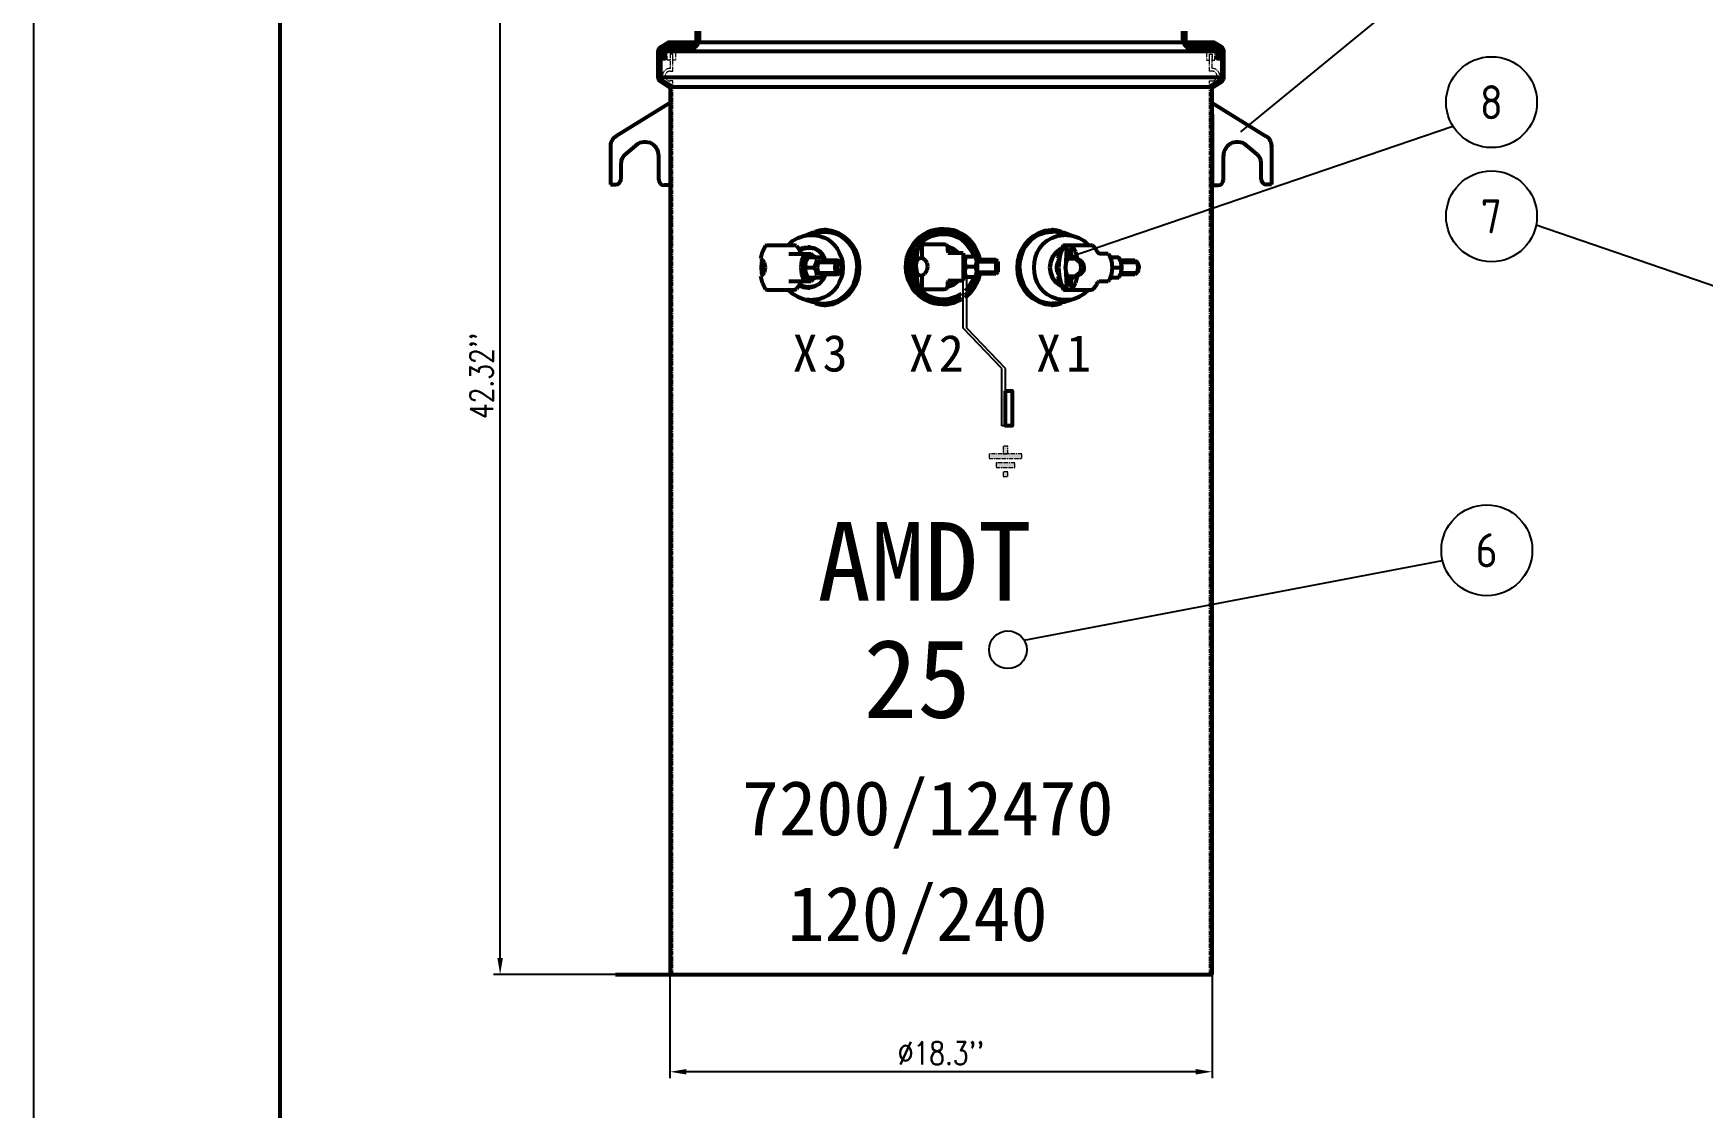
# Model space of a CAD drawing. Header units: millimetres. Extents: x 48582 to 52372, y -8867 to -5812.
# Drawn here: x 48582 to 50110, y -7820 to -6837 of the extents above; entities that cross this region are included whole.
import ezdxf
from ezdxf.enums import TextEntityAlignment as Align

# ---------------------------------------------------------------- set-up
doc = ezdxf.new("R2010")
doc.units = ezdxf.units.MM
doc.header["$LTSCALE"] = 3
doc.linetypes.add('CENTER', pattern=[2, 1.25, -0.25, 0.25, -0.25])
doc.linetypes.add('HIDDEN', pattern=[0.375, 0.25, -0.125])
for name, color, linetype in [('2', 3, 'Continuous'), ('4', 2, 'HIDDEN'), ('A', 3, 'Continuous'), ('S', 254, 'Continuous')]:
    doc.layers.add(name, color=color, linetype=linetype)
for name, color, linetype, lineweight in [('图层1', 1, 'CENTER', 13), ('标注、文本', 3, 'Continuous', 25), ('粗实线', 4, 'Continuous', 53)]:
    doc.layers.add(name, color=color, linetype=linetype, lineweight=lineweight)
doc.styles.add('chinese', font='simhei.ttf')
doc.styles.add('ST_WIN', font='isocp2.shx', dxfattribs={"bigfont": 'hzdxfst.shx'})
doc.styles.get("Standard").update_dxf_attribs({"font": 'txt', "bigfont": 'gbcbig.shx'})
doc.styles.add('TH_GBDIM', font='romans.shx', dxfattribs={"width": 0.8, "bigfont": 'gbcbig.shx'})
doc.dimstyles.new('TH_GBDIM1', dxfattribs={"dimscale": 3, "dimtxt": 3.5, "dimasz": 2.5, "dimexe": 2, "dimexo": 0, "dimgap": 1.5, "dimtad": 1, "dimdec": 1, "dimzin": 0, "dimdsep": 46, "dimtxsty": 'TH_GBDIM', "dimcen": 2.5, "dimclrd": 3, "dimclre": 256, "dimclrt": 2, "dimadec": 0, "dimazin": 0, "dimtfac": 0.714286, "dimtdec": 1, "dimtmove": 0, "dimatfit": 3, "dimfxl": 0, "dimtzin": 0, "dimlwd": -1, "dimlwe": -1, "dimarcsym": 0})

# ---------------------------------------------------------------- blocks, each defined once
blk = doc.blocks.new('*D371')
at = {"layer": 'Defpoints', "color": 0}
for p in [(49165, -7697.9), (49661, -7697.9), (49165, -7786.9)]:
    blk.add_point(p, dxfattribs=at)
at = {"layer": '标注、文本'}
for p, q in [((49165, -7697.9), (49165, -7792.9)), ((49661, -7697.9), (49661, -7792.9))]:
    blk.add_line(p, q, dxfattribs=at)
at = {"layer": '标注、文本', "color": 3}
blk.add_line((49646, -7786.9), (49180, -7786.9), dxfattribs=at)
for points in [[(49180, -7784.4), (49180, -7789.4), (49165, -7786.9)], [(49646, -7784.4), (49646, -7789.4), (49661, -7786.9)]]:
    blk.add_solid(points, dxfattribs=at)
at = {"layer": '标注、文本', "color": 2, "insert": (49413, -7769.9), "char_height": 21, "attachment_point": 5, "style": 'TH_GBDIM'}
blk.add_mtext("%%C18.3''", dxfattribs=at)
blk = doc.blocks.new('*D369')
at = {"layer": 'Defpoints', "color": 0}
for p in [(49009.6, -6602.2), (49248.1, -6602.2), (49167.5, -7697.9)]:
    blk.add_point(p, dxfattribs=at)
at = {"layer": '标注、文本'}
for p, q in [((49248.1, -6602.2), (49003.6, -6602.2)), ((49167.5, -7697.9), (49003.6, -7697.9))]:
    blk.add_line(p, q, dxfattribs=at)
at = {"layer": '标注、文本', "color": 3}
blk.add_line((49009.6, -7682.9), (49009.6, -6617.2), dxfattribs=at)
for points in [[(49007.1, -6617.2), (49012.1, -6617.2), (49009.6, -6602.2)], [(49007.1, -7682.9), (49012.1, -7682.9), (49009.6, -7697.9)]]:
    blk.add_solid(points, dxfattribs=at)
at = {"layer": '标注、文本', "color": 2, "insert": (48992.6, -7150.1), "char_height": 21, "attachment_point": 5, "rotation": 90, "style": 'TH_GBDIM'}
blk.add_mtext("42.32''", dxfattribs=at)

msp = doc.modelspace()

# ---------------------------------------------------------------- hatches: boundary and pattern name
at = {"layer": '图层1'}
h = msp.add_hatch(color=256, dxfattribs=at)
h.dxf.hatch_style = 1
h.paths.add_polyline_path([(49486.92, -7221.53), (49456.99, -7221.53), (49456.99, -7225.87), (49486.92, -7225.87)])
h.paths.add_polyline_path([(49474.14, -7214.38), (49469.78, -7214.38), (49469.78, -7221.53), (49474.14, -7221.53)])
h.paths.add_polyline_path([(49480.53, -7229.78), (49463.39, -7229.78), (49463.39, -7234.12), (49480.53, -7234.12)])
h.paths.add_polyline_path([(49474.13, -7238.04), (49469.79, -7238.04), (49469.79, -7242.37), (49474.13, -7242.37)])

# ---------------------------------------------------------------- linework, layer by layer
at = {"layer": 'A'}
for p, q in [((49531, -7041.23), (49881.45, -6921.75)), ((49489.11, -7392.1), (49871.89, -7318.99))]:
    msp.add_line(p, q, dxfattribs=at)
for centre in [(49916.72, -6899.74), (49916.72, -7004.16), (49912.42, -7309.72)]:
    msp.add_circle(centre, 41.58, dxfattribs=at)
at = {"layer": '图层1'}
for p, q in [((49165.04, -6855.81), (49165.04, -6868.81)), ((49661.04, -6868.81), (49661.04, -6855.81))]:
    msp.add_line(p, q, dxfattribs=at)
for points in [[(49167.54, -7697.93), (49167.54, -6880.31), (49165.04, -6880.31, -1), (49165.04, -6871.31), (49167.54, -6871.31), (49167.54, -6855.81)], [(49658.54, -7697.93), (49658.54, -6880.31), (49661.04, -6880.31, 1), (49661.04, -6871.31), (49658.54, -6871.31), (49658.54, -6855.81)]]:
    msp.add_lwpolyline(points, format="xyb", dxfattribs=at)
for points in [[(49165.04, -6855.81), (49165.04, -6861.31), (49162.54, -6861.31), (49162.54, -6854.56, -1), (49170.04, -6854.56), (49170.04, -6861.31), (49167.54, -6861.31), (49167.54, -6855.81)], [(49661.04, -6855.81), (49661.04, -6861.31), (49663.54, -6861.31), (49663.54, -6854.56, 1), (49656.04, -6854.56), (49656.04, -6861.31), (49658.54, -6861.31), (49658.54, -6855.81)]]:
    msp.add_lwpolyline(points, format="xyb", close=True, dxfattribs=at)
for points in [[(49456.99, -7225.87), (49486.92, -7225.87), (49486.92, -7221.53), (49456.99, -7221.53)], [(49469.78, -7221.53), (49474.14, -7221.53), (49474.14, -7214.38), (49469.78, -7214.38)], [(49463.39, -7234.12), (49480.53, -7234.12), (49480.53, -7229.78), (49463.39, -7229.78)], [(49469.79, -7242.37), (49474.13, -7242.37), (49474.13, -7238.04), (49469.79, -7238.04)]]:
    msp.add_lwpolyline(points, close=True, dxfattribs=at)
for centre, start, end in [((49165.04, -6875.81), 90, 270), ((49661.04, -6875.81), 270, 90)]:
    msp.add_arc(centre, 7, start, end, dxfattribs=at)
at = {"layer": '标注、文本'}
for p, q in [((48582.49, -6188.08), (48582.49, -8867.47)), ((49687.26, -6926.92), (49876.14, -6772.12)), ((49957.55, -7012.05), (50244.08, -7110.18)), ((49433.31, -7106.66), (49433.31, -7060.14)), ((49436.61, -7106.66), (49436.61, -7059.44)), ((49468.75, -7143.27), (49433.31, -7106.66)), ((49472.05, -7143.27), (49436.61, -7106.66)), ((49468.75, -7195.82), (49468.75, -7143.27)), ((49472.05, -7195.82), (49472.05, -7143.27)), ((49472.05, -7195.82), (49468.75, -7195.82))]:
    msp.add_line(p, q, dxfattribs=at)
msp.add_circle((49474.21, -7400.8), 17.26, dxfattribs=at)
at = {"layer": '粗实线'}
msp.add_line((48808.03, -6233.19), (48808.03, -8822.37), dxfattribs=at)
at = {"layer": '粗实线', "ltscale": 2}
for p, q in [((49671.84, -6853.38), (49154.25, -6853.38)), ((49163.69, -6844.71), (49662.4, -6844.71)), ((49154.25, -6876.93), (49671.84, -6876.93)), ((49163.69, -6885.6), (49662.4, -6885.6)), ((49165.04, -6882.81), (49165.04, -7697.93)), ((49661.04, -7697.93), (49661.04, -6882.81)), ((49165.04, -6900.44), (49115.75, -6930.81)), ((49661.04, -6900.44), (49710.34, -6930.81)), ((49165.04, -6910.81), (49165.04, -6975.81)), ((49661.04, -6910.81), (49661.04, -6975.81)), ((49110.66, -6941.34), (49110.66, -6975.12)), ((49123.87, -6947.61), (49135.54, -6937.99)), ((49154.72, -6970.82), (49154.72, -6948.59)), ((49671.37, -6970.82), (49671.37, -6948.59)), ((49702.22, -6947.61), (49690.55, -6937.99)), ((49715.43, -6941.34), (49715.43, -6975.12)), ((49120.23, -6970.12), (49120.23, -6955.32)), ((49705.85, -6970.12), (49705.85, -6955.32)), ((49110.66, -6975.12), (49115.23, -6975.12)), ((49165.04, -6975.81), (49159.72, -6975.81)), ((49661.04, -6975.81), (49666.37, -6975.81)), ((49715.43, -6975.12), (49710.85, -6975.12)), ((49277.15, -7026.59), (49282.14, -7023.93)), ((49282.14, -7023.93), (49287.46, -7021.93)), ((49287.46, -7021.93), (49292.79, -7021.27)), ((49288.79, -7021.6), (49295.45, -7018.94)), ((49292.79, -7021.27), (49296.11, -7021.27)), ((49295.45, -7018.94), (49302.44, -7018.27)), ((49301.77, -7017.28), (49297.44, -7018.27)), ((49306.09, -7016.61), (49301.77, -7017.28)), ((49302.44, -7018.27), (49306.43, -7018.27)), ((49305.76, -7016.61), (49306.09, -7016.61)), ((49307.76, -7016.61), (49306.09, -7016.61)), ((49307.42, -7016.61), (49306.09, -7016.61)), ((49307.76, -7016.61), (49307.76, -7018.27)), ((49515.03, -7016.61), (49514.36, -7016.61)), ((49514.36, -7016.61), (49515.03, -7016.61)), ((49518.69, -7018.27), (49514.7, -7018.27)), ((49519.35, -7017.28), (49515.03, -7016.61)), ((49518.69, -7018.27), (49525.68, -7018.94)), ((49523.68, -7018.27), (49519.35, -7017.28)), ((49528.34, -7021.27), (49525.01, -7021.27)), ((49525.68, -7018.94), (49532.33, -7021.6)), ((49528.34, -7021.27), (49533.66, -7021.93)), ((49533.66, -7021.93), (49538.99, -7023.93)), ((49538.99, -7023.93), (49543.98, -7026.59)), ((49248.2, -7042.9), (49249.54, -7036.57)), ((49249.54, -7036.57), (49252.53, -7030.92)), ((49252.53, -7030.92), (49253.2, -7030.58)), ((49253.19, -7030.59), (49278.48, -7030.59)), ((49273.16, -7030.58), (49277.15, -7026.59)), ((49273.82, -7038.57), (49294.11, -7038.57)), ((49280.81, -7031.25), (49278.48, -7030.59)), ((49280.81, -7031.25), (49283.8, -7035.57)), ((49283.14, -7034.58), (49287.13, -7032.58)), ((49287.46, -7033.91), (49283.47, -7035.57)), ((49283.8, -7035.91), (49283.8, -7035.57)), ((49284.13, -7036.24), (49283.8, -7035.91)), ((49284.13, -7036.57), (49284.13, -7036.24)), ((49284.47, -7036.91), (49284.13, -7036.57)), ((49284.8, -7037.24), (49284.47, -7036.91)), ((49284.8, -7034.91), (49288.13, -7033.25)), ((49284.8, -7037.57), (49284.8, -7037.24)), ((49285.13, -7037.9), (49284.8, -7037.57)), ((49285.46, -7038.24), (49285.13, -7037.9)), ((49285.8, -7038.24), (49285.46, -7038.24)), ((49287.13, -7039.9), (49285.47, -7045.22)), ((49285.8, -7038.57), (49285.8, -7038.24)), ((49286.13, -7038.57), (49285.8, -7038.57)), ((49286.13, -7038.57), (49286.13, -7038.24)), ((49286.13, -7038.57), (49286.13, -7038.24)), ((49287.13, -7032.58), (49291.46, -7032.25)), ((49288.46, -7038.57), (49287.13, -7039.9)), ((49291.79, -7033.25), (49287.46, -7033.91)), ((49288.13, -7033.25), (49291.46, -7032.25)), ((49289.79, -7040.23), (49290.79, -7040.23)), ((49289.79, -7040.23), (49289.79, -7040.57)), ((49289.79, -7040.57), (49290.79, -7040.57)), ((49289.79, -7040.57), (49289.79, -7041.23)), ((49291.12, -7040.9), (49290.79, -7040.23)), ((49290.79, -7040.23), (49290.79, -7040.57)), ((49291.12, -7040.57), (49290.79, -7040.57)), ((49290.79, -7040.57), (49290.79, -7041.23)), ((49292.12, -7040.57), (49291.12, -7040.9)), ((49291.12, -7040.57), (49292.12, -7040.57)), ((49293.12, -7032.25), (49291.45, -7032.25)), ((49291.46, -7032.25), (49296.78, -7032.92)), ((49292.45, -7040.57), (49292.12, -7040.57)), ((49292.45, -7040.23), (49293.45, -7040.23)), ((49292.45, -7040.23), (49292.45, -7040.57)), ((49293.45, -7040.9), (49292.45, -7040.57)), ((49297.45, -7033.91), (49292.46, -7033.25)), ((49293.78, -7040.57), (49293.45, -7040.23)), ((49293.45, -7040.23), (49293.45, -7040.9)), ((49293.78, -7041.23), (49293.78, -7040.57)), ((49295.45, -7039.9), (49294.12, -7038.57)), ((49295.45, -7039.57), (49295.45, -7039.24)), ((49295.45, -7039.57), (49298.44, -7041.56)), ((49296.11, -7041.56), (49295.45, -7039.9)), ((49296.78, -7032.92), (49301.44, -7035.57)), ((49301.77, -7036.57), (49297.45, -7033.91)), ((49301.44, -7035.57), (49305.1, -7039.57)), ((49305.1, -7039.9), (49301.77, -7036.57)), ((49305.1, -7039.57), (49307.42, -7044.56)), ((49307.42, -7044.56), (49305.1, -7039.9)), ((49389.06, -7038.85), (49388.06, -7044.5)), ((49391.06, -7032.86), (49389.06, -7038.85)), ((49390.73, -7041.51), (49392.06, -7032.86)), ((49391.06, -7032.86), (49395.38, -7032.86)), ((49395.71, -7034.19), (49395.38, -7032.86)), ((49416.01, -7029.87), (49395.71, -7029.87)), ((49395.71, -7042.18), (49395.71, -7029.87)), ((49417.67, -7030.2), (49416.01, -7029.87)), ((49419, -7031.53), (49417.67, -7030.2)), ((49419.34, -7032.86), (49419, -7031.53)), ((49424.66, -7034.19), (49419, -7031.86)), ((49423.99, -7034.85), (49419.34, -7032.86)), ((49419.34, -7036.19), (49419.34, -7032.86)), ((49419.34, -7036.19), (49419.67, -7037.52)), ((49419.67, -7037.52), (49421, -7037.85)), ((49433.31, -7037.85), (49421, -7037.85)), ((49427.65, -7037.85), (49423.99, -7034.85)), ((49429.32, -7037.85), (49424.66, -7034.19)), ((49433.31, -7037.85), (49433.31, -7062.8)), ((49433.31, -7039.51), (49434.31, -7039.51)), ((49433.31, -7039.85), (49434.31, -7039.85)), ((49433.31, -7040.51), (49434.31, -7040.51)), ((49434.31, -7039.51), (49434.31, -7060.8)), ((49434.64, -7040.84), (49434.31, -7042.18)), ((49434.64, -7040.84), (49445.62, -7040.84)), ((49436.97, -7040.84), (49435.97, -7041.51)), ((49444.62, -7041.51), (49443.29, -7040.84)), ((49445.95, -7042.18), (49445.62, -7040.84)), ((49513.37, -7045.89), (49515.36, -7040.9)), ((49518.36, -7037.57), (49515.03, -7041.56)), ((49515.36, -7040.9), (49518.36, -7036.91)), ((49518.36, -7036.91), (49522.68, -7033.58)), ((49522.35, -7034.58), (49518.36, -7037.57)), ((49521.68, -7036.57), (49520.02, -7042.9)), ((49524.68, -7030.92), (49521.68, -7036.57)), ((49522.68, -7037.24), (49522.68, -7036.91)), ((49524.01, -7033.58), (49529.67, -7033.58)), ((49525.34, -7030.58), (49524.68, -7030.92)), ((49525.34, -7030.59), (49550.29, -7030.59)), ((49525.68, -7033.58), (49525.68, -7030.59)), ((49527.67, -7033.58), (49527.01, -7050.88)), ((49530.33, -7037.24), (49529.67, -7033.58)), ((49531, -7041.56), (49530.33, -7037.24)), ((49532.33, -7040.9), (49532.33, -7030.59)), ((49532.66, -7040.9), (49532.33, -7040.9)), ((49532.33, -7040.9), (49532.66, -7040.9)), ((49533.33, -7030.92), (49532.66, -7030.58)), ((49532.66, -7040.9), (49533.66, -7040.9)), ((49532.66, -7040.9), (49532.99, -7040.9)), ((49533, -7040.9), (49534.66, -7041.56)), ((49536.32, -7036.57), (49533.33, -7030.92)), ((49537.99, -7042.9), (49536.32, -7036.57)), ((49543.98, -7026.59), (49547.97, -7030.59)), ((49550.29, -7030.59), (49551.63, -7030.59)), ((49551.63, -7030.59), (49552.62, -7031.25)), ((49555.62, -7035.57), (49552.63, -7031.25)), ((49555.62, -7035.91), (49555.62, -7035.57)), ((49555.95, -7036.24), (49555.62, -7035.91)), ((49555.95, -7036.58), (49555.95, -7036.24)), ((49556.95, -7037.57), (49555.95, -7036.58)), ((49556.95, -7037.9), (49556.95, -7037.57)), ((49557.28, -7038.24), (49556.95, -7037.9)), ((49557.61, -7038.24), (49557.28, -7038.24)), ((49557.95, -7038.57), (49557.61, -7038.24)), ((49557.95, -7038.57), (49557.95, -7038.24)), ((49565.93, -7038.57), (49557.95, -7038.57)), ((49565.93, -7038.57), (49567.26, -7039.9)), ((49567.26, -7039.9), (49568.93, -7045.22)), ((49248.2, -7042.9), (49249.87, -7044.56)), ((49248.87, -7046.22), (49248.54, -7050.88)), ((49248.54, -7050.88), (49248.87, -7055.87)), ((49249.54, -7043.89), (49248.87, -7050.88)), ((49249.2, -7043.89), (49248.87, -7046.22)), ((49249.87, -7045.89), (49248.87, -7050.88)), ((49248.87, -7050.88), (49249.87, -7056.21)), ((49248.87, -7050.88), (49249.54, -7057.87)), ((49248.87, -7055.87), (49249.2, -7058.2)), ((49249.87, -7044.56), (49251.2, -7046.56)), ((49250.2, -7044.89), (49249.87, -7045.89)), ((49251.2, -7055.54), (49249.87, -7057.53)), ((49249.87, -7056.21), (49250.2, -7057.2)), ((49251.2, -7046.56), (49252.2, -7050.88)), ((49252.2, -7050.88), (49251.2, -7055.54)), ((49285.47, -7045.22), (49284.8, -7050.88)), ((49284.8, -7050.88), (49285.47, -7056.87)), ((49286.8, -7050.55), (49286.46, -7050.55)), ((49286.46, -7050.55), (49287.46, -7050.55)), ((49286.46, -7050.55), (49286.46, -7051.21)), ((49286.46, -7051.21), (49286.8, -7051.21)), ((49286.46, -7051.21), (49287.46, -7051.21)), ((49286.8, -7050.55), (49287.46, -7045.22)), ((49286.8, -7050.55), (49287.8, -7050.55)), ((49287.46, -7056.87), (49286.8, -7051.21)), ((49286.8, -7051.21), (49287.8, -7051.21)), ((49287.46, -7044.23), (49288.46, -7044.23)), ((49287.46, -7044.23), (49287.46, -7044.56)), ((49287.46, -7044.56), (49288.46, -7044.56)), ((49287.46, -7044.56), (49287.46, -7045.22)), ((49287.46, -7045.22), (49288.46, -7045.22)), ((49287.8, -7050.55), (49287.46, -7050.55)), ((49287.46, -7050.55), (49287.46, -7051.21)), ((49287.46, -7051.21), (49287.79, -7051.21)), ((49287.79, -7044.23), (49289.79, -7041.23)), ((49288.46, -7045.22), (49287.79, -7050.55)), ((49287.79, -7051.21), (49288.46, -7056.87)), ((49288.79, -7044.56), (49288.46, -7044.23)), ((49288.46, -7044.23), (49288.46, -7044.56)), ((49288.46, -7044.56), (49288.46, -7045.22)), ((49288.46, -7050.88), (49289.12, -7046.56)), ((49288.46, -7050.88), (49289.12, -7055.2)), ((49290.79, -7041.23), (49288.79, -7044.56)), ((49289.12, -7046.56), (49288.79, -7049.22)), ((49288.79, -7049.22), (49289.12, -7050.21)), ((49289.12, -7051.54), (49288.79, -7052.88)), ((49288.79, -7052.88), (49289.12, -7055.2)), ((49289.12, -7046.56), (49289.46, -7044.89)), ((49289.12, -7050.21), (49290.12, -7050.88)), ((49290.12, -7050.88), (49289.12, -7051.54)), ((49289.12, -7055.2), (49289.46, -7057.2)), ((49289.46, -7044.89), (49291.45, -7041.56)), ((49290.46, -7042.9), (49289.46, -7044.89)), ((49289.79, -7041.23), (49290.79, -7041.23)), ((49290.12, -7050.88), (49295.78, -7050.88)), ((49292.45, -7041.56), (49290.46, -7042.9)), ((49291.45, -7041.56), (49303.43, -7041.56)), ((49294.11, -7041.56), (49293.78, -7041.23)), ((49295.78, -7050.88), (49297.11, -7050.55)), ((49297.11, -7051.54), (49295.78, -7050.88)), ((49297.11, -7050.55), (49299.1, -7046.56)), ((49297.78, -7052.55), (49297.11, -7051.54)), ((49299.1, -7055.2), (49297.78, -7052.55)), ((49299.1, -7042.56), (49298.11, -7041.56)), ((49299.44, -7043.89), (49299.1, -7042.56)), ((49299.1, -7046.56), (49299.44, -7043.89)), ((49299.44, -7058.2), (49299.1, -7055.2)), ((49300.1, -7050.88), (49300.44, -7047.22)), ((49300.44, -7054.54), (49300.1, -7050.88)), ((49300.44, -7047.22), (49301.44, -7045.55)), ((49301.43, -7056.54), (49300.44, -7054.54)), ((49301.1, -7046.22), (49319.73, -7046.22)), ((49301.1, -7055.87), (49319.73, -7055.87)), ((49301.44, -7045.55), (49302.77, -7044.56)), ((49318.4, -7044.56), (49302.77, -7044.56)), ((49305.43, -7044.56), (49303.43, -7041.56)), ((49316.08, -7047.22), (49315.74, -7050.88)), ((49315.74, -7050.88), (49316.08, -7054.54)), ((49317.07, -7045.55), (49316.08, -7047.22)), ((49316.08, -7054.54), (49317.07, -7056.54)), ((49318.4, -7044.56), (49317.07, -7045.55)), ((49318.07, -7048.22), (49317.74, -7050.88)), ((49318.07, -7048.22), (49317.74, -7050.88)), ((49317.74, -7050.88), (49318.07, -7053.54)), ((49317.74, -7050.88), (49318.07, -7053.54)), ((49319.74, -7046.22), (49318.07, -7048.22)), ((49319.73, -7046.22), (49318.07, -7048.22)), ((49318.07, -7053.54), (49319.74, -7055.87)), ((49318.07, -7053.54), (49319.73, -7055.87)), ((49319.74, -7045.22), (49318.4, -7044.56)), ((49320.73, -7046.56), (49319.73, -7045.22)), ((49320.73, -7046.56), (49319.73, -7046.22)), ((49319.73, -7055.87), (49320.73, -7055.2)), ((49320.73, -7055.2), (49319.73, -7056.54)), ((49320.73, -7046.56), (49319.74, -7046.22)), ((49319.74, -7055.87), (49320.73, -7055.2)), ((49320.73, -7046.56), (49322.06, -7050.88)), ((49321.4, -7047.22), (49320.73, -7046.56)), ((49322.06, -7050.88), (49320.73, -7055.2)), ((49320.73, -7055.2), (49321.07, -7055.2)), ((49321.07, -7055.2), (49321.4, -7054.54)), ((49321.4, -7048.22), (49321.4, -7047.22)), ((49321.73, -7048.89), (49321.4, -7048.22)), ((49321.4, -7053.87), (49322.06, -7051.88)), ((49321.4, -7054.54), (49321.4, -7053.87)), ((49322.06, -7049.88), (49321.73, -7048.89)), ((49322.06, -7051.88), (49322.06, -7049.88)), ((49388.06, -7044.5), (49387.73, -7050.16)), ((49387.73, -7050.16), (49388.06, -7055.82)), ((49388.06, -7055.82), (49389.06, -7061.81)), ((49390.06, -7050.16), (49390.73, -7041.51)), ((49390.06, -7050.16), (49390.73, -7045.17)), ((49390.73, -7058.81), (49390.06, -7050.16)), ((49390.06, -7050.16), (49390.73, -7055.48)), ((49390.73, -7045.17), (49392.06, -7043.17)), ((49392.06, -7057.48), (49390.73, -7055.48)), ((49392.06, -7043.17), (49394.38, -7042.18)), ((49398.38, -7044.17), (49395.71, -7042.18)), ((49395.71, -7058.15), (49398.38, -7056.48)), ((49400.37, -7046.83), (49398.38, -7044.17)), ((49398.38, -7056.48), (49400.37, -7053.49)), ((49401.04, -7050.16), (49400.37, -7046.83)), ((49400.37, -7053.49), (49401.04, -7050.16)), ((49433.31, -7043.51), (49434.31, -7043.51)), ((49433.31, -7043.84), (49434.31, -7043.84)), ((49433.31, -7044.5), (49434.31, -7044.5)), ((49433.31, -7049.83), (49434.31, -7049.83)), ((49433.31, -7049.83), (49434.31, -7049.83)), ((49433.31, -7050.49), (49434.31, -7050.49)), ((49433.31, -7050.49), (49434.31, -7050.49)), ((49433.31, -7056.15), (49434.31, -7056.15)), ((49433.31, -7056.48), (49434.31, -7056.48)), ((49434.97, -7042.84), (49434.64, -7045.5)), ((49434.64, -7045.5), (49434.97, -7048.5)), ((49434.97, -7052.16), (49434.64, -7054.81)), ((49434.64, -7054.81), (49434.97, -7057.81)), ((49435.97, -7041.51), (49434.97, -7042.84)), ((49434.97, -7048.5), (49435.97, -7049.83)), ((49435.97, -7050.82), (49434.97, -7052.16)), ((49435.97, -7049.83), (49436.97, -7050.16)), ((49436.97, -7050.16), (49435.97, -7050.82)), ((49436.97, -7050.16), (49443.29, -7050.16)), ((49443.29, -7050.16), (49444.62, -7049.83)), ((49444.62, -7050.82), (49443.29, -7050.16)), ((49445.29, -7042.84), (49444.62, -7041.51)), ((49444.62, -7049.83), (49445.29, -7048.5)), ((49445.29, -7052.16), (49444.62, -7050.82)), ((49445.62, -7045.5), (49445.29, -7042.84)), ((49445.29, -7048.5), (49445.62, -7045.5)), ((49445.62, -7054.81), (49445.29, -7052.16)), ((49445.29, -7057.81), (49445.62, -7054.81)), ((49445.95, -7042.18), (49445.95, -7058.48)), ((49463.25, -7043.84), (49445.95, -7043.84)), ((49445.95, -7045.5), (49464.92, -7045.5)), ((49445.95, -7055.15), (49464.91, -7055.15)), ((49464.91, -7045.5), (49463.25, -7043.84)), ((49463.25, -7043.84), (49463.25, -7056.81)), ((49464.91, -7055.15), (49463.25, -7056.81)), ((49464.91, -7045.5), (49464.91, -7055.15)), ((49512.7, -7050.88), (49513.37, -7045.89)), ((49513.37, -7045.89), (49512.7, -7050.88)), ((49513.37, -7056.2), (49512.7, -7050.88)), ((49512.7, -7050.88), (49513.37, -7055.87)), ((49515.03, -7041.56), (49513.37, -7045.89)), ((49513.37, -7055.87), (49515.03, -7060.53)), ((49515.36, -7061.19), (49513.37, -7056.2)), ((49519.02, -7050.88), (49519.36, -7047.22)), ((49519.36, -7054.87), (49519.02, -7050.88)), ((49519.36, -7047.22), (49521.02, -7043.56)), ((49521.02, -7058.2), (49519.36, -7054.87)), ((49521.35, -7043.89), (49520.02, -7042.9)), ((49520.02, -7042.9), (49521.35, -7042.9)), ((49527.01, -7050.88), (49527.67, -7045.89)), ((49527.67, -7056.2), (49527.01, -7050.88)), ((49527.01, -7050.88), (49527.67, -7068.18)), ((49527.67, -7045.89), (49528.34, -7043.89)), ((49528.34, -7058.2), (49527.67, -7056.2)), ((49528.34, -7043.89), (49530, -7042.9)), ((49533.99, -7041.23), (49531, -7041.23)), ((49531, -7042.9), (49531, -7041.56)), ((49534.66, -7041.56), (49535.66, -7042.9)), ((49539.65, -7046.22), (49535.66, -7042.9)), ((49535.66, -7042.9), (49537.98, -7042.9)), ((49535.66, -7058.87), (49539.65, -7055.87)), ((49540.98, -7048.55), (49539.65, -7046.22)), ((49539.65, -7055.87), (49540.98, -7053.54)), ((49541.31, -7050.88), (49540.98, -7048.55)), ((49540.98, -7053.54), (49541.31, -7050.88)), ((49568.93, -7041.56), (49568.26, -7041.89)), ((49568.26, -7041.56), (49575.58, -7041.56)), ((49568.93, -7045.22), (49569.59, -7050.88)), ((49569.59, -7050.88), (49568.93, -7056.87)), ((49569.59, -7050.21), (49570.92, -7050.88)), ((49570.92, -7050.88), (49569.59, -7051.88)), ((49571.25, -7050.88), (49576.91, -7050.88)), ((49576.25, -7042.9), (49574.58, -7041.56)), ((49575.58, -7041.56), (49577.24, -7044.89)), ((49577.24, -7044.89), (49576.25, -7042.9)), ((49576.91, -7050.88), (49577.91, -7050.21)), ((49577.91, -7051.54), (49576.91, -7050.88)), ((49590.22, -7044.56), (49577.24, -7044.56)), ((49577.24, -7044.89), (49577.91, -7046.56)), ((49577.91, -7055.2), (49577.24, -7057.2)), ((49577.58, -7046.22), (49591.88, -7046.22)), ((49577.58, -7055.87), (49591.88, -7055.87)), ((49578.24, -7049.22), (49577.91, -7046.56)), ((49577.91, -7046.56), (49578.24, -7050.88)), ((49577.91, -7050.21), (49578.24, -7049.22)), ((49578.24, -7050.88), (49577.91, -7055.2)), ((49578.24, -7052.88), (49577.91, -7051.54)), ((49577.91, -7055.2), (49578.24, -7052.88)), ((49590.22, -7044.56), (49591.55, -7045.22)), ((49590.22, -7044.56), (49591.55, -7045.22)), ((49591.55, -7045.22), (49592.88, -7047.88)), ((49592.88, -7046.56), (49591.55, -7045.22)), ((49592.88, -7053.87), (49591.55, -7056.54)), ((49592.88, -7055.2), (49591.55, -7056.54)), ((49593.88, -7050.88), (49592.88, -7046.56)), ((49592.88, -7046.56), (49592.88, -7046.89)), ((49592.88, -7046.89), (49593.21, -7047.22)), ((49592.88, -7047.88), (49593.21, -7050.88)), ((49593.21, -7050.88), (49592.88, -7053.87)), ((49592.88, -7055.2), (49593.88, -7050.88)), ((49593.54, -7053.87), (49592.88, -7055.2)), ((49593.21, -7047.22), (49593.55, -7048.22)), ((49593.88, -7051.88), (49593.54, -7052.88)), ((49593.54, -7052.88), (49593.54, -7053.87)), ((49593.55, -7048.22), (49593.55, -7048.89)), ((49593.55, -7048.89), (49593.88, -7049.88)), ((49593.88, -7049.88), (49593.88, -7050.88)), ((49593.88, -7050.88), (49593.88, -7051.88)), ((49249.87, -7057.53), (49248.2, -7058.87)), ((49249.54, -7065.18), (49248.2, -7058.87)), ((49252.53, -7071.17), (49249.54, -7065.18)), ((49253.2, -7071.51), (49252.53, -7071.17)), ((49253.19, -7071.51), (49278.48, -7071.51)), ((49277.15, -7075.16), (49273.16, -7071.51)), ((49273.82, -7063.52), (49294.12, -7063.52)), ((49278.48, -7071.51), (49280.81, -7070.51)), ((49283.8, -7066.52), (49280.81, -7070.51)), ((49287.13, -7069.18), (49283.14, -7067.51)), ((49283.47, -7066.52), (49287.46, -7068.18)), ((49283.8, -7066.19), (49284.13, -7065.85)), ((49283.8, -7066.52), (49283.8, -7066.19)), ((49284.13, -7065.52), (49284.47, -7065.18)), ((49284.13, -7065.85), (49284.13, -7065.52)), ((49284.47, -7065.18), (49284.8, -7064.85)), ((49284.8, -7064.52), (49285.13, -7064.19)), ((49284.8, -7064.85), (49284.8, -7064.52)), ((49284.8, -7067.18), (49288.13, -7068.84)), ((49285.13, -7064.19), (49285.8, -7063.52)), ((49285.47, -7056.87), (49287.13, -7062.19)), ((49285.8, -7063.52), (49286.13, -7063.52)), ((49287.13, -7062.19), (49288.46, -7063.52)), ((49291.46, -7069.84), (49287.13, -7069.18)), ((49287.46, -7056.87), (49288.46, -7056.87)), ((49287.46, -7056.87), (49287.46, -7057.2)), ((49287.46, -7057.2), (49288.46, -7057.2)), ((49287.46, -7057.2), (49287.46, -7057.53)), ((49287.46, -7057.53), (49288.46, -7057.53)), ((49287.46, -7068.18), (49291.79, -7068.84)), ((49289.79, -7060.86), (49287.79, -7057.53)), ((49288.13, -7068.84), (49291.46, -7069.51)), ((49288.46, -7056.87), (49288.46, -7057.2)), ((49288.46, -7057.2), (49288.46, -7057.53)), ((49288.46, -7057.53), (49288.79, -7057.53)), ((49288.79, -7057.53), (49290.79, -7060.86)), ((49289.46, -7057.2), (49290.46, -7059.2)), ((49289.46, -7057.2), (49291.45, -7060.2)), ((49289.79, -7060.86), (49290.79, -7060.86)), ((49289.79, -7060.86), (49289.79, -7061.52)), ((49289.79, -7061.52), (49289.79, -7061.19)), ((49289.79, -7061.52), (49290.79, -7061.52)), ((49289.79, -7061.52), (49290.79, -7061.52)), ((49290.46, -7059.2), (49292.45, -7060.2)), ((49290.79, -7060.86), (49290.79, -7061.52)), ((49290.79, -7061.52), (49290.79, -7061.19)), ((49290.79, -7061.52), (49291.12, -7061.19)), ((49290.79, -7061.53), (49291.12, -7061.53)), ((49291.12, -7061.19), (49292.12, -7061.52)), ((49291.12, -7061.52), (49292.12, -7061.52)), ((49291.45, -7060.2), (49303.43, -7060.2)), ((49291.45, -7069.51), (49293.12, -7069.85)), ((49296.78, -7068.84), (49291.46, -7069.84)), ((49292.12, -7061.53), (49292.45, -7061.53)), ((49292.45, -7061.52), (49293.45, -7061.19)), ((49292.45, -7061.52), (49292.45, -7061.19)), ((49292.45, -7061.52), (49293.45, -7061.52)), ((49292.45, -7068.84), (49297.45, -7067.85)), ((49293.45, -7061.19), (49293.45, -7061.52)), ((49293.45, -7061.52), (49293.78, -7061.52)), ((49293.78, -7060.86), (49294.11, -7060.2)), ((49293.78, -7061.52), (49293.78, -7060.86)), ((49294.12, -7063.52), (49295.45, -7062.19)), ((49298.44, -7060.2), (49295.45, -7062.19)), ((49295.45, -7062.19), (49296.11, -7060.2)), ((49295.45, -7062.53), (49295.45, -7062.19)), ((49301.44, -7066.19), (49296.78, -7068.84)), ((49297.45, -7067.85), (49301.77, -7065.52)), ((49298.11, -7060.2), (49299.1, -7059.53)), ((49299.1, -7059.53), (49299.44, -7058.2)), ((49302.77, -7057.53), (49301.43, -7056.54)), ((49305.1, -7062.19), (49301.44, -7066.19)), ((49301.77, -7065.52), (49305.1, -7061.86)), ((49318.4, -7057.53), (49302.77, -7057.53)), ((49303.43, -7060.2), (49305.43, -7057.53)), ((49307.42, -7057.53), (49305.1, -7062.19)), ((49305.1, -7061.86), (49307.42, -7057.53)), ((49317.07, -7056.54), (49318.4, -7057.53)), ((49318.4, -7057.53), (49319.74, -7056.54)), ((49389.06, -7061.81), (49391.06, -7067.46)), ((49392.06, -7067.46), (49390.73, -7058.81)), ((49391.06, -7067.46), (49395.38, -7067.46)), ((49394.38, -7058.48), (49392.06, -7057.48)), ((49395.38, -7067.46), (49395.71, -7066.79)), ((49395.71, -7070.79), (49395.71, -7058.15)), ((49395.71, -7070.79), (49416.01, -7070.79)), ((49416.01, -7070.79), (49417.67, -7070.45)), ((49417.67, -7070.45), (49419, -7069.12)), ((49419, -7068.79), (49424.66, -7066.46)), ((49419, -7069.12), (49419.34, -7067.46)), ((49419.67, -7063.14), (49419.34, -7064.13)), ((49419.34, -7067.46), (49419.34, -7064.13)), ((49419.34, -7067.46), (49423.99, -7065.8)), ((49421, -7062.8), (49419.67, -7063.14)), ((49421, -7062.8), (49433.31, -7062.8)), ((49423.99, -7065.8), (49427.65, -7062.8)), ((49424.66, -7066.46), (49429.32, -7062.8)), ((49433.31, -7056.81), (49434.31, -7056.81)), ((49433.31, -7060.14), (49434.31, -7060.14)), ((49433.31, -7060.8), (49434.31, -7060.8)), ((49433.31, -7060.8), (49434.31, -7060.8)), ((49434.31, -7058.48), (49434.64, -7059.48)), ((49434.64, -7059.48), (49445.62, -7059.48)), ((49434.97, -7057.81), (49435.97, -7059.14)), ((49434.97, -7072.12), (49438.3, -7068.46)), ((49435.97, -7059.14), (49436.97, -7059.48)), ((49438.3, -7068.46), (49441.29, -7064.13)), ((49439.3, -7072.45), (49442.96, -7067.79)), ((49439.96, -7074.11), (49443.96, -7068.79)), ((49441.29, -7064.13), (49443.29, -7059.48)), ((49442.96, -7067.79), (49445.62, -7062.47)), ((49443.29, -7059.48), (49444.62, -7059.14)), ((49443.96, -7068.79), (49446.95, -7063.14)), ((49444.62, -7059.14), (49445.29, -7057.81)), ((49445.62, -7062.47), (49447.28, -7056.81)), ((49445.62, -7059.48), (49445.95, -7058.48)), ((49463.25, -7056.81), (49445.95, -7056.81)), ((49446.95, -7063.14), (49448.95, -7056.81)), ((49515.03, -7060.53), (49518.36, -7064.52)), ((49518.36, -7065.18), (49515.36, -7061.19)), ((49518.36, -7064.52), (49522.35, -7067.18)), ((49522.68, -7068.18), (49518.36, -7065.18)), ((49520.02, -7058.87), (49521.35, -7058.2)), ((49520.02, -7058.87), (49521.68, -7065.18)), ((49520.02, -7058.87), (49521.35, -7058.87)), ((49521.68, -7065.18), (49524.68, -7071.17)), ((49524.01, -7068.18), (49529.67, -7068.18)), ((49524.68, -7071.17), (49525.34, -7071.51)), ((49525.34, -7071.51), (49550.29, -7071.51)), ((49525.68, -7071.51), (49525.68, -7068.18)), ((49530, -7059.2), (49528.34, -7058.2)), ((49529.67, -7068.18), (49530.33, -7064.85)), ((49530, -7059.2), (49535.33, -7059.2)), ((49535.33, -7059.2), (49530, -7059.2)), ((49530.33, -7064.85), (49531, -7060.53)), ((49531, -7060.53), (49531, -7059.2)), ((49531, -7060.86), (49533.99, -7060.86)), ((49532.33, -7061.19), (49532.66, -7061.19)), ((49532.33, -7071.51), (49532.33, -7061.19)), ((49532.66, -7061.19), (49532.33, -7061.19)), ((49533, -7061.19), (49532.66, -7061.19)), ((49532.99, -7061.19), (49532.66, -7061.19)), ((49532.66, -7071.51), (49533.33, -7071.17)), ((49534.66, -7060.2), (49533, -7061.19)), ((49533.66, -7060.86), (49533, -7061.19)), ((49533.33, -7071.17), (49536.32, -7065.18)), ((49535.66, -7058.87), (49534.66, -7060.2)), ((49535.66, -7058.87), (49537.99, -7058.87)), ((49536.32, -7065.18), (49537.99, -7058.87)), ((49547.97, -7071.51), (49543.98, -7075.16)), ((49550.29, -7071.51), (49552.62, -7070.51)), ((49552.62, -7070.51), (49555.62, -7066.52)), ((49555.62, -7066.19), (49555.95, -7065.85)), ((49555.62, -7066.52), (49555.62, -7066.19)), ((49555.95, -7065.52), (49556.28, -7064.85)), ((49555.95, -7065.85), (49555.95, -7065.52)), ((49556.28, -7064.85), (49556.62, -7064.52)), ((49556.62, -7064.52), (49556.95, -7064.52)), ((49556.95, -7064.19), (49557.28, -7063.86)), ((49556.95, -7064.52), (49556.95, -7064.19)), ((49557.28, -7063.86), (49557.61, -7063.52)), ((49557.61, -7063.52), (49557.95, -7063.52)), ((49557.95, -7063.52), (49557.95, -7063.19)), ((49557.95, -7063.52), (49565.93, -7063.52)), ((49567.26, -7062.19), (49565.93, -7063.52)), ((49568.93, -7056.87), (49567.26, -7062.19)), ((49568.26, -7060.2), (49568.93, -7060.2)), ((49568.26, -7060.2), (49575.58, -7060.2)), ((49574.58, -7060.2), (49576.25, -7059.2)), ((49577.24, -7057.2), (49575.58, -7060.2)), ((49576.25, -7059.2), (49577.24, -7057.2)), ((49590.22, -7057.53), (49577.25, -7057.53)), ((49591.55, -7056.54), (49590.22, -7057.53)), ((49282.14, -7078.16), (49277.15, -7075.16)), ((49287.46, -7080.16), (49282.14, -7078.16)), ((49292.79, -7080.49), (49287.46, -7080.16)), ((49295.45, -7082.82), (49288.79, -7080.49)), ((49292.79, -7080.49), (49296.11, -7080.49)), ((49302.44, -7083.82), (49295.45, -7082.82)), ((49297.44, -7083.49), (49301.77, -7084.81)), ((49301.77, -7084.81), (49306.09, -7085.48)), ((49302.43, -7083.82), (49306.43, -7083.82)), ((49306.09, -7085.48), (49307.42, -7085.48)), ((49306.09, -7085.48), (49307.42, -7085.48)), ((49434.97, -7076.44), (49439.3, -7072.45)), ((49434.97, -7078.44), (49439.96, -7074.11)), ((49514.03, -7085.48), (49515.03, -7085.48)), ((49515.03, -7085.48), (49514.03, -7085.48)), ((49518.69, -7083.82), (49514.7, -7083.82)), ((49515.03, -7085.48), (49519.35, -7084.81)), ((49525.68, -7082.82), (49518.69, -7083.82)), ((49519.35, -7084.81), (49523.68, -7083.49)), ((49528.34, -7080.49), (49525.01, -7080.49)), ((49532.33, -7080.49), (49525.68, -7082.82)), ((49533.66, -7080.16), (49528.34, -7080.49)), ((49538.99, -7078.16), (49533.66, -7080.16)), ((49543.98, -7075.16), (49538.99, -7078.16)), ((49115.04, -7697.93), (49661.04, -7697.93))]:
    msp.add_line(p, q, dxfattribs=at)
for points in [[(49189.04, -6834.81), (49189.04, -6841.81, -0.4142136), (49183.04, -6847.81), (49164.54, -6847.81, 0.4142136), (49157.54, -6854.81), (49157.54, -6859.81), (49160.54, -6859.81), (49160.54, -6854.81, -0.4142136), (49164.54, -6850.81), (49183.04, -6850.81, 0.4142136), (49192.04, -6841.81), (49192.04, -6834.81, -0.3847038)], [(49634.04, -6834.81), (49634.04, -6841.81, 0.4142136), (49643.04, -6850.81), (49661.54, -6850.81, -0.4142136), (49665.54, -6854.81), (49665.54, -6859.81), (49668.54, -6859.81), (49668.54, -6854.81, 0.4142136), (49661.54, -6847.81), (49643.04, -6847.81, -0.4142136), (49637.04, -6841.81), (49637.04, -6834.81, 0.3766562)]]:
    msp.add_lwpolyline(points, format="xyb", dxfattribs=at)
for points in [[(49164.75, -6846.41), (49157.66, -6850.84, 0.2586176), (49156.25, -6853.38), (49156.25, -6876.93, 0.2586176), (49157.66, -6879.48), (49164.75, -6883.91), (49163.69, -6885.6), (49156.6, -6881.17, -0.2586176), (49154.25, -6876.93), (49154.25, -6853.38, -0.2586176), (49156.6, -6849.14), (49163.69, -6844.71)], [(49661.34, -6846.41), (49668.43, -6850.84, -0.2586176), (49669.84, -6853.38), (49669.84, -6876.93, -0.2586176), (49668.43, -6879.48), (49661.34, -6883.91), (49662.4, -6885.6), (49669.49, -6881.17, 0.2586176), (49671.84, -6876.93), (49671.84, -6853.38, 0.2586176), (49669.49, -6849.14), (49662.4, -6844.71)]]:
    msp.add_lwpolyline(points, format="xyb", close=True, dxfattribs=at)
msp.add_lwpolyline([(49472.05, -7163.82), (49478.05, -7163.82), (49478.05, -7195.82), (49472.05, -7195.82)], close=True, dxfattribs=at)
for centre, radius, start, end in [((49120.51, -6939.61), 10, 118.40927, 189.96857), ((49705.58, -6939.61), 10, 350.03143, 61.59073), ((49130.23, -6955.32), 10, 129.50068, 180), ((49142.07, -6948.82), 12.65, 358.83955, 137.94782), ((49684.02, -6948.82), 12.65, 42.05218, 181.16045), ((49695.85, -6955.32), 10, 0, 50.49932), ((49115.23, -6970.12), 5, 270, 0), ((49159.72, -6970.81), 5, 180.00467, 270), ((49666.37, -6970.81), 5, 270, 359.99533), ((49710.85, -6970.12), 5, 180, 270)]:
    msp.add_arc(centre, radius, start, end, dxfattribs=at)
for points in [[(49443.96, -7031.53), (49430.91, -7011.09), (49401.4, -7010.57), (49387.07, -7029.87)], [(49296.11, -7021.27), (49296.11, -7021.27), (49301.44, -7021.93), (49301.44, -7021.93)], [(49301.44, -7021.93), (49313.89, -7025.56), (49319.81, -7033.23), (49322.73, -7045.55)], [(49306.43, -7018.27), (49306.43, -7018.27), (49312.75, -7018.94), (49312.75, -7018.94)], [(49307.42, -7016.61), (49307.42, -7016.61), (49312.41, -7017.28), (49312.41, -7017.28)], [(49313.75, -7017.61), (49313.75, -7017.61), (49307.76, -7016.61), (49307.76, -7016.61)], [(49312.41, -7017.28), (49346.9, -7026.14), (49346.87, -7076.24), (49312.08, -7084.81)], [(49312.75, -7018.94), (49324.9, -7021.54), (49334.22, -7032.74), (49335.71, -7044.89)], [(49313.75, -7084.48), (49346.45, -7074.89), (49346.35, -7027.16), (49313.75, -7017.61)], [(49442.29, -7032.2), (49429.84, -7012.9), (49401.38, -7012.61), (49388.06, -7031.19)], [(49437.3, -7030.86), (49425.74, -7016.23), (49401.46, -7017.73), (49391.06, -7032.86)], [(49509.04, -7084.81), (49474.37, -7076.27), (49474.17, -7026.12), (49508.71, -7017.28)], [(49507.71, -7084.48), (49474.32, -7074.97), (49474.76, -7026.75), (49508.04, -7017.28)], [(49485.42, -7044.89), (49487.93, -7032.06), (49495.24, -7022.13), (49508.37, -7018.94)], [(49519.69, -7079.83), (49490.88, -7072.84), (49490.86, -7029.24), (49519.69, -7021.93)], [(49508.04, -7017.28), (49508.04, -7017.28), (49514.36, -7016.61), (49514.36, -7016.61)], [(49508.37, -7018.94), (49508.37, -7018.94), (49514.7, -7018.27), (49514.7, -7018.27)], [(49508.71, -7017.28), (49508.71, -7017.28), (49514.36, -7016.61), (49514.36, -7016.61)], [(49519.69, -7021.93), (49519.69, -7021.93), (49525.01, -7021.27), (49525.01, -7021.27)], [(49292.45, -7033.25), (49292.45, -7033.25), (49291.79, -7033.25), (49291.79, -7033.25)], [(49291.79, -7033.25), (49291.79, -7033.25), (49292.45, -7033.25), (49292.45, -7033.25)], [(49383.74, -7035.52), (49383.74, -7035.52), (49381.41, -7041.84), (49381.41, -7041.84)], [(49385.07, -7036.85), (49385.07, -7036.85), (49383.07, -7042.84), (49383.07, -7042.84)], [(49387.07, -7029.87), (49387.07, -7029.87), (49383.74, -7035.52), (49383.74, -7035.52)], [(49388.06, -7031.19), (49388.06, -7031.19), (49385.07, -7036.85), (49385.07, -7036.85)], [(49388.06, -7038.19), (49388.06, -7038.19), (49386.07, -7043.51), (49386.07, -7043.51)], [(49391.06, -7032.86), (49391.06, -7032.86), (49388.06, -7038.19), (49388.06, -7038.19)], [(49440.63, -7035.52), (49440.63, -7035.52), (49437.3, -7030.86), (49437.3, -7030.86)], [(49443.29, -7040.84), (49443.29, -7040.84), (49440.63, -7035.52), (49440.63, -7035.52)], [(49445.29, -7037.52), (49445.29, -7037.52), (49442.29, -7032.2), (49442.29, -7032.2)], [(49446.95, -7037.52), (49446.95, -7037.52), (49443.96, -7031.53), (49443.96, -7031.53)], [(49447.28, -7043.84), (49447.28, -7043.84), (49445.29, -7037.52), (49445.29, -7037.52)], [(49448.95, -7043.84), (49448.95, -7043.84), (49446.95, -7037.52), (49446.95, -7037.52)], [(49522.68, -7037.24), (49519.84, -7046.98), (49519.83, -7055.11), (49522.68, -7064.85)], [(49524.01, -7033.58), (49524.01, -7033.58), (49522.68, -7037.24), (49522.68, -7037.24)], [(49322.73, -7045.55), (49322.73, -7045.55), (49323.06, -7050.88), (49323.06, -7050.88)], [(49323.06, -7050.88), (49323.06, -7050.88), (49322.73, -7056.54), (49322.73, -7056.54)], [(49335.71, -7044.89), (49335.71, -7044.89), (49336.37, -7050.88), (49336.37, -7050.88)], [(49335.71, -7057.2), (49335.71, -7057.2), (49336.37, -7050.88), (49336.37, -7050.88)], [(49381.41, -7041.84), (49376.07, -7065.99), (49394.95, -7087.09), (49419, -7084.43)], [(49383.07, -7042.84), (49377.72, -7065.31), (49396.81, -7086.06), (49419.67, -7082.77)], [(49386.07, -7043.51), (49381.43, -7065.13), (49399.43, -7083.14), (49421, -7079.44)], [(49394.38, -7042.18), (49394.38, -7042.18), (49395.71, -7042.18), (49395.71, -7042.18)], [(49395.71, -7042.18), (49395.71, -7042.18), (49394.38, -7042.18), (49394.38, -7042.18)], [(49484.75, -7050.88), (49484.75, -7050.88), (49485.42, -7044.89), (49485.42, -7044.89)], [(49484.75, -7050.88), (49484.75, -7050.88), (49485.42, -7057.2), (49485.42, -7057.2)], [(49530, -7042.9), (49530, -7042.9), (49535.32, -7042.9), (49535.32, -7042.9)], [(49535.32, -7042.9), (49535.32, -7042.9), (49530, -7042.9), (49530, -7042.9)], [(49537.99, -7042.9), (49537.99, -7042.9), (49540.31, -7044.23), (49540.31, -7044.23)], [(49540.31, -7044.23), (49544.56, -7048.29), (49545.09, -7053.66), (49540.31, -7057.53)], [(49570.92, -7050.88), (49570.92, -7050.88), (49571.25, -7050.88), (49571.25, -7050.88)], [(49571.25, -7050.88), (49571.25, -7050.88), (49570.92, -7050.88), (49570.92, -7050.88)], [(49292.45, -7068.84), (49292.45, -7068.84), (49291.79, -7068.84), (49291.79, -7068.84)], [(49291.79, -7068.84), (49291.79, -7068.84), (49292.45, -7068.84), (49292.45, -7068.84)], [(49322.73, -7056.54), (49319.95, -7068.02), (49313.49, -7077.15), (49301.44, -7079.83)], [(49312.75, -7083.15), (49324.07, -7080.88), (49334.6, -7068.56), (49335.71, -7057.2)], [(49395.72, -7058.48), (49395.72, -7058.48), (49394.38, -7058.48), (49394.38, -7058.48)], [(49394.38, -7058.48), (49394.38, -7058.48), (49395.72, -7058.48), (49395.72, -7058.48)], [(49485.42, -7057.2), (49487.46, -7069.15), (49496.21, -7080.4), (49508.37, -7083.15)], [(49522.68, -7064.85), (49522.68, -7064.85), (49524.01, -7068.18), (49524.01, -7068.18)], [(49540.31, -7057.53), (49540.31, -7057.53), (49537.99, -7058.87), (49537.99, -7058.87)], [(49301.44, -7079.83), (49301.44, -7079.83), (49296.11, -7080.49), (49296.11, -7080.49)], [(49306.43, -7083.82), (49306.43, -7083.82), (49312.75, -7083.15), (49312.75, -7083.15)], [(49307.42, -7085.48), (49307.42, -7085.48), (49313.75, -7084.48), (49313.75, -7084.48)], [(49312.08, -7084.81), (49312.08, -7084.81), (49307.42, -7085.48), (49307.42, -7085.48)], [(49419, -7084.43), (49419, -7084.43), (49425.66, -7083.1), (49425.66, -7083.1)], [(49419.67, -7082.77), (49419.67, -7082.77), (49425.99, -7081.1), (49425.99, -7081.1)], [(49421, -7079.44), (49421, -7079.44), (49426.65, -7077.44), (49426.65, -7077.44)], [(49425.66, -7083.1), (49425.66, -7083.1), (49431.64, -7080.43), (49431.64, -7080.43)], [(49425.99, -7081.1), (49425.99, -7081.1), (49431.65, -7078.44), (49431.65, -7078.44)], [(49426.65, -7077.44), (49426.65, -7077.44), (49431.65, -7074.78), (49431.65, -7074.78)], [(49514.03, -7085.48), (49514.03, -7085.48), (49507.71, -7084.48), (49507.71, -7084.48)], [(49508.37, -7083.15), (49508.37, -7083.15), (49514.7, -7083.82), (49514.7, -7083.82)], [(49514.03, -7085.48), (49514.03, -7085.48), (49509.04, -7084.81), (49509.04, -7084.81)], [(49525.01, -7080.49), (49525.01, -7080.49), (49519.69, -7079.83), (49519.69, -7079.83)]]:
    msp.add_open_spline(points, degree=3, dxfattribs=at)

# ---------------------------------------------------------------- texts
at = {"layer": '2', "linetype": 'Continuous', "char_height": 33.6, "width": 106.4485, "attachment_point": 1, "line_spacing_factor": 2}
for s, insert in [('{\\fFangSong|b1|i0|c134|p49;\\T1.2;X3}', (49277.24, -7112.58)), ('{\\fFangSong|b1|i0|c134|p49;\\T1.2;X2}', (49383.55, -7112.58)), ('{\\fFangSong|b1|i0|c134|p49;\\T1.2;X1}', (49500.03, -7112.58))]:
    msp.add_mtext(s, dxfattribs=dict(at, insert=insert))
at = {"layer": '4', "style": 'chinese'}
for s, height, p in [('AMDT', 72, (49299.88, -7355.99)), ('25', 72, (49342.25, -7463.09)), ('7200/12470', 50, (49230.73, -7570.57)), ('120/240', 50, (49272.47, -7667.31))]:
    msp.add_text(s, height=height, dxfattribs=at).set_placement(p)
at = {"layer": 'S', "color": 7, "style": 'ST_WIN'}
for s, p in [('8', (49916.56, -6899.74)), ('7', (49916.56, -7004.16)), ('6', (49912.26, -7309.72))]:
    msp.add_text(s, height=31.18, dxfattribs=at).set_placement(p, align=Align.MIDDLE)

# ---------------------------------------------------------------- dimensions: what is measured, and where the dimension line sits
at = {"layer": '标注、文本'}
dim = msp.add_linear_dim(base=(49009.63, -6602.19), p1=(49167.54, -7697.93), p2=(49248.1, -6602.19), angle=90, text="42.32''", dimstyle='TH_GBDIM1', override={"dimtxt": 7, "dimasz": 5}, dxfattribs=at)
dim.commit()
dim.dimension.update_dxf_attribs({"geometry": '*D369', "text_midpoint": (48992.63, -7150.06)})
dim = msp.add_linear_dim(base=(49165.04, -7786.92), p1=(49661.04, -7697.93), p2=(49165.04, -7697.93), text="%%C18.3''", dimstyle='TH_GBDIM1', override={"dimtxt": 7, "dimasz": 5}, dxfattribs=at)
dim.commit()
dim.dimension.update_dxf_attribs({"geometry": '*D371', "text_midpoint": (49413.04, -7769.92)})

doc.saveas('drawing.dxf')
